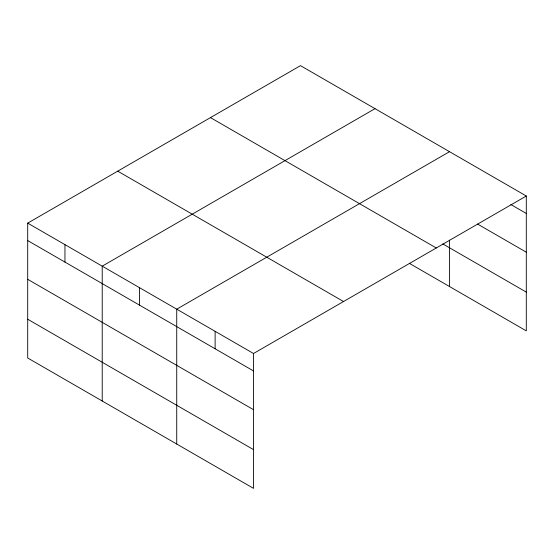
<?xml version="1.0" encoding="UTF-8"?>
<svg xmlns="http://www.w3.org/2000/svg" width="554" height="554" viewBox="0 0 554 554"><rect width="100%" height="100%" fill="white"/><g stroke="black" fill="none" stroke-linecap="round" stroke-linejoin="round"><path stroke-width="0.83" d="M27.7 223.13L253.51 353.5L253.51 488.358L27.7 357.988L27.7 223.13L300.49 65.642L526.3 196.012L526.3 330.87L409.288 263.309M375.01 108.66L102.22 266.155L102.22 401.013M449.523 151.685L176.733 309.18L176.733 444.038M253.51 353.5L526.3 196.012M510.795 204.502L526.3 213.449M477.576 224.065L526.3 252.195M442.819 243.919L526.3 292.117M210.472 117.614L436.282 247.984M117.718 171.158L343.528 301.528M27.7 240.574L253.51 370.945M27.7 279.32L253.51 409.69M27.7 319.243L253.51 449.613M449.523 240.145L449.523 286.543M215.125 331.34L215.125 348.778M139.476 287.664L139.476 305.109M64.957 244.646L64.957 262.084"/></g></svg>
